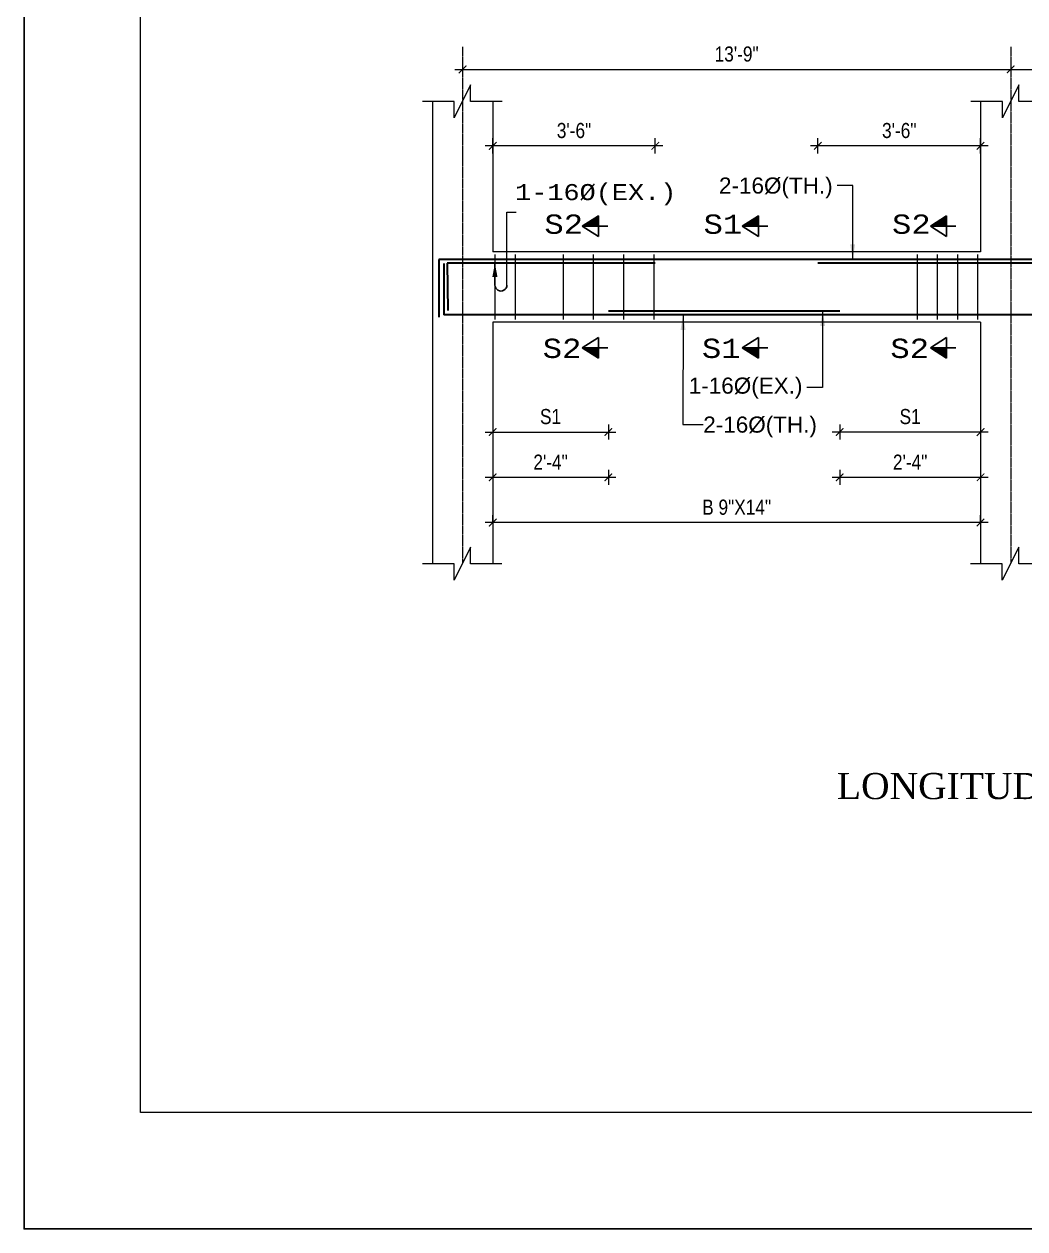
# Model space of a CAD drawing. Header units: inches. Extents: x -2812 to 9774, y -15726 to -746.
# Drawn here: x -2811.6 to -2413.6, y -12539.3 to -12060.2 of the extents above; entities that cross this region are included whole.
import ezdxf

# ---------------------------------------------------------------- set-up
doc = ezdxf.new("R2010")
doc.units = ezdxf.units.IN
doc.header["$LTSCALE"] = 17
doc.header["$MEASUREMENT"] = 0
for name, pattern in [('ACAD_ISO02W100', [15, 12, -3]), ('ACAD_ISO03W100', [30, 12, -18]), ('CENTER2', [1.125, 0.75, -0.125, 0.125, -0.125])]:
    doc.linetypes.add(name, pattern=pattern)
for name, color, linetype, lineweight in [('09 CONTINUITY', 7, 'Continuous', 9), ('15 CENTER', 113, 'CENTER2', 15), ('15 EXT BAR DIMENSION', 130, 'Continuous', 15), ('15 TEXT', 7, 'Continuous', 15), ('20 BEAM ELEVATION', 140, 'ACAD_ISO03W100', 20), ('20 BEAM SECTION ARROW', 7, 'ACAD_ISO02W100', 20), ('20 STIRRUPS', 137, 'Continuous', 20), ('25 BOT BAR', 12, 'Continuous', 25), ('30 EXTRABAR', 6, 'Continuous', 30), ('30 RENFORCEMENT', 12, 'Continuous', 30), ('ELE1', 3, 'Continuous', 9), ('MARK', 1, 'Continuous', 25), ('RINF', 4, 'Continuous', 25)]:
    doc.layers.add(name, color=color, linetype=linetype, lineweight=lineweight)
doc.layers.add('Dim', color=1, linetype='Continuous')
doc.styles.add('ARIAL', font='arial.ttf')
doc.styles.add('CUNEW', font='cour.ttf')
doc.styles.add('ordinary', font='ARIALN.TTF')
doc.styles.add('TEX8', font='cour.ttf', dxfattribs={"width": 0.75})
doc.dimstyles.new('SUREN 1', dxfattribs={"dimtxt": 0.75, "dimasz": 6, "dimexe": 1.5, "dimexo": 1.5, "dimgap": 1, "dimtad": 1, "dimdec": 1, "dimzin": 3, "dimdsep": 46, "dimlunit": 4, "dimtxsty": 'TEX8', "dimblk": 'ARCHTICK', "dimcen": 0.09375, "dimclrd": 1, "dimclre": 1, "dimclrt": 256, "dimadec": 0, "dimazin": 0, "dimtfac": 0.75, "dimtdec": 1, "dimtmove": 1, "dimatfit": 3, "dimfxl": 1, "dimtolj": 1, "dimtzin": 0, "dimlwd": 9, "dimlwe": 9, "dimarcsym": 0})
doc.dimstyles.new('SUREN 4', dxfattribs={"dimtxt": 4, "dimasz": 3, "dimexe": 3, "dimexo": 0, "dimgap": 3, "dimtad": 1, "dimdec": 0, "dimzin": 3, "dimdsep": 46, "dimlunit": 4, "dimtxsty": 'ordinary', "dimblk": 'ARCHTICK', "dimcen": 8, "dimdle": 3, "dimclrd": 1, "dimclre": 5, "dimclrt": 256, "dimadec": 3, "dimazin": 0, "dimtfac": 1, "dimtdec": 0, "dimtmove": 1, "dimatfit": 3, "dimfxl": 3, "dimfxlon": 1, "dimfrac": 1, "dimtolj": 1, "dimtzin": 0, "dimlwd": 5, "dimlwe": 5, "dimarcsym": 0})

# ---------------------------------------------------------------- blocks, each defined once
blk = doc.blocks.new('_ArchTick')
at = {"color": 0, "linetype": 'ByBlock', "const_width": 0.15}
blk.add_lwpolyline([(-0.5, -0.5), (0.5, 0.5)], dxfattribs=at)
blk = doc.blocks.new('*D1392')
at = {"layer": 'Defpoints', "color": 0, "transparency": 16777216}
for p in [(14272.36, -9486.79), (14328.36, -9486.79), (14272.36, -9530.4)]:
    blk.add_point(p, dxfattribs=at)
at = {"layer": 'Dim', "color": 5, "lineweight": 5, "transparency": 16777216}
for p, q in [((14272.36, -9527.4), (14272.36, -9533.4)), ((14328.36, -9527.4), (14328.36, -9533.4))]:
    blk.add_line(p, q, dxfattribs=at)
at = {"layer": 'Dim', "color": 1, "lineweight": 5, "transparency": 16777216}
blk.add_line((14331.36, -9530.4), (14269.36, -9530.4), dxfattribs=at)
at = {"layer": 'Dim', "color": 1, "lineweight": 5, "transparency": 16777216, "xscale": 3, "yscale": 3, "zscale": 3, "rotation": 180}
blk.add_blockref('_ArchTick', (14272.36, -9530.4), dxfattribs=at)
at = {"layer": 'Dim', "color": 1, "lineweight": 5, "transparency": 16777216, "xscale": 3, "yscale": 3, "zscale": 3}
blk.add_blockref('_ArchTick', (14328.36, -9530.4), dxfattribs=at)
at = {"layer": 'Dim', "transparency": 16777216, "insert": (14300.36, -9524.29), "char_height": 6, "attachment_point": 5, "style": 'ordinary'}
blk.add_mtext('\\A1;S1', dxfattribs=at)
blk = doc.blocks.new('*D1393')
at = {"layer": 'Defpoints', "color": 0, "transparency": 16777216}
for p in [(14272.36, -9486.79), (14328.36, -9486.79), (14328.36, -9548.4)]:
    blk.add_point(p, dxfattribs=at)
at = {"layer": 'Dim', "color": 5, "lineweight": 5, "transparency": 16777216}
for p, q in [((14272.36, -9545.4), (14272.36, -9551.4)), ((14328.36, -9545.4), (14328.36, -9551.4))]:
    blk.add_line(p, q, dxfattribs=at)
at = {"layer": 'Dim', "color": 1, "lineweight": 5, "transparency": 16777216}
blk.add_line((14269.36, -9548.4), (14331.36, -9548.4), dxfattribs=at)
at = {"layer": 'Dim', "color": 1, "lineweight": 5, "transparency": 16777216, "xscale": 3, "yscale": 3, "zscale": 3, "rotation": 180}
blk.add_blockref('_ArchTick', (14272.36, -9548.4), dxfattribs=at)
at = {"layer": 'Dim', "color": 1, "lineweight": 5, "transparency": 16777216, "xscale": 3, "yscale": 3, "zscale": 3}
blk.add_blockref('_ArchTick', (14328.36, -9548.4), dxfattribs=at)
at = {"layer": 'Dim', "transparency": 16777216, "insert": (14300.36, -9542.38), "char_height": 6, "attachment_point": 5, "style": 'ordinary'}
blk.add_mtext('\\A1;2\'-4"', dxfattribs=at)
blk = doc.blocks.new('*D1394')
at = {"layer": 'Defpoints', "color": 0, "transparency": 16777216}
for p in [(14134.36, -9486.79), (14180.36, -9486.79), (14180.36, -9530.4)]:
    blk.add_point(p, dxfattribs=at)
at = {"layer": 'Dim', "color": 5, "lineweight": 5, "transparency": 16777216}
for p, q in [((14134.36, -9527.4), (14134.36, -9533.4)), ((14180.36, -9527.4), (14180.36, -9533.4))]:
    blk.add_line(p, q, dxfattribs=at)
at = {"layer": 'Dim', "color": 1, "lineweight": 5, "transparency": 16777216}
blk.add_line((14131.36, -9530.4), (14183.36, -9530.4), dxfattribs=at)
at = {"layer": 'Dim', "color": 1, "lineweight": 5, "transparency": 16777216, "xscale": 3, "yscale": 3, "zscale": 3, "rotation": 180}
blk.add_blockref('_ArchTick', (14134.36, -9530.4), dxfattribs=at)
at = {"layer": 'Dim', "color": 1, "lineweight": 5, "transparency": 16777216, "xscale": 3, "yscale": 3, "zscale": 3}
blk.add_blockref('_ArchTick', (14180.36, -9530.4), dxfattribs=at)
at = {"layer": 'Dim', "transparency": 16777216, "insert": (14157.36, -9524.29), "char_height": 6, "attachment_point": 5, "style": 'ordinary'}
blk.add_mtext('\\A1;S1', dxfattribs=at)
blk = doc.blocks.new('*D1395')
at = {"layer": 'Defpoints', "color": 0, "transparency": 16777216}
for p in [(14134.36, -9486.79), (14180.36, -9486.79), (14180.36, -9548.4)]:
    blk.add_point(p, dxfattribs=at)
at = {"layer": 'Dim', "color": 5, "lineweight": 5, "transparency": 16777216}
for p, q in [((14134.36, -9545.4), (14134.36, -9551.4)), ((14180.36, -9545.4), (14180.36, -9551.4))]:
    blk.add_line(p, q, dxfattribs=at)
at = {"layer": 'Dim', "color": 1, "lineweight": 5, "transparency": 16777216}
blk.add_line((14131.36, -9548.4), (14183.36, -9548.4), dxfattribs=at)
at = {"layer": 'Dim', "color": 1, "lineweight": 5, "transparency": 16777216, "xscale": 3, "yscale": 3, "zscale": 3, "rotation": 180}
blk.add_blockref('_ArchTick', (14134.36, -9548.4), dxfattribs=at)
at = {"layer": 'Dim', "color": 1, "lineweight": 5, "transparency": 16777216, "xscale": 3, "yscale": 3, "zscale": 3}
blk.add_blockref('_ArchTick', (14180.36, -9548.4), dxfattribs=at)
at = {"layer": 'Dim', "transparency": 16777216, "insert": (14157.36, -9542.38), "char_height": 6, "attachment_point": 5, "style": 'ordinary'}
blk.add_mtext('\\A1;2\'-4"', dxfattribs=at)
blk = doc.blocks.new('*D1396')
at = {"layer": 'Defpoints', "color": 0, "transparency": 16777216}
for p in [(14134.36, -9566.4), (14134.36, -9566.4), (14328.36, -9566.4)]:
    blk.add_point(p, dxfattribs=at)
at = {"layer": 'Dim', "color": 5, "lineweight": 5, "transparency": 16777216}
for p, q in [((14134.36, -9566.4), (14134.36, -9563.4)), ((14328.36, -9566.4), (14328.36, -9563.4))]:
    blk.add_line(p, q, dxfattribs=at)
at = {"layer": 'Dim', "color": 1, "lineweight": 5, "transparency": 16777216}
blk.add_line((14331.36, -9566.4), (14131.36, -9566.4), dxfattribs=at)
at = {"layer": 'Dim', "color": 1, "lineweight": 5, "transparency": 16777216, "xscale": 3, "yscale": 3, "zscale": 3, "rotation": 180}
blk.add_blockref('_ArchTick', (14134.36, -9566.4), dxfattribs=at)
at = {"layer": 'Dim', "color": 1, "lineweight": 5, "transparency": 16777216, "xscale": 3, "yscale": 3, "zscale": 3}
blk.add_blockref('_ArchTick', (14328.36, -9566.4), dxfattribs=at)
at = {"layer": 'Dim', "transparency": 16777216, "insert": (14231.36, -9560.33), "char_height": 6, "attachment_point": 5, "style": 'ordinary'}
blk.add_mtext('\\A1;B 9"X14"', dxfattribs=at)
blk = doc.blocks.new('*D1398')
at = {"layer": 'Defpoints', "color": 0, "transparency": 16777216}
for p in [(14340.36, -9377.31, 0), (14520.36, -9377.29), (14520.36, -9386.21)]:
    blk.add_point(p, dxfattribs=at)
at = {"layer": 'Dim', "color": 5, "lineweight": 5, "transparency": 16777216}
for p, q in [((14340.36, -9383.21), (14340.36, -9389.21)), ((14520.36, -9383.21), (14520.36, -9389.21))]:
    blk.add_line(p, q, dxfattribs=at)
at = {"layer": 'Dim', "color": 1, "lineweight": 5, "transparency": 16777216}
blk.add_line((14337.36, -9386.21), (14523.36, -9386.21), dxfattribs=at)
at = {"layer": 'Dim', "color": 1, "lineweight": 5, "transparency": 16777216, "xscale": 3, "yscale": 3, "zscale": 3, "rotation": 180}
blk.add_blockref('_ArchTick', (14340.36, -9386.21), dxfattribs=at)
at = {"layer": 'Dim', "color": 1, "lineweight": 5, "transparency": 16777216, "xscale": 3, "yscale": 3, "zscale": 3}
blk.add_blockref('_ArchTick', (14520.36, -9386.21), dxfattribs=at)
at = {"layer": 'Dim', "transparency": 16777216, "insert": (14430.36, -9380.15), "char_height": 6, "attachment_point": 5, "style": 'ordinary'}
blk.add_mtext('\\A1;10\'-8"', dxfattribs=at)
blk = doc.blocks.new('*D1403')
at = {"layer": 'Defpoints', "color": 0, "transparency": 16777216}
for p in [(14122.36, -9377.31), (14340.36, -9377.31), (14340.36, -9386.21)]:
    blk.add_point(p, dxfattribs=at)
at = {"layer": 'Dim', "color": 5, "lineweight": 5, "transparency": 16777216}
for p, q in [((14122.36, -9383.21), (14122.36, -9389.21)), ((14340.36, -9383.21), (14340.36, -9389.21))]:
    blk.add_line(p, q, dxfattribs=at)
at = {"layer": 'Dim', "color": 1, "lineweight": 5, "transparency": 16777216}
blk.add_line((14119.36, -9386.21), (14343.36, -9386.21), dxfattribs=at)
at = {"layer": 'Dim', "color": 1, "lineweight": 5, "transparency": 16777216, "xscale": 3, "yscale": 3, "zscale": 3, "rotation": 180}
blk.add_blockref('_ArchTick', (14122.36, -9386.21), dxfattribs=at)
at = {"layer": 'Dim', "color": 1, "lineweight": 5, "transparency": 16777216, "xscale": 3, "yscale": 3, "zscale": 3}
blk.add_blockref('_ArchTick', (14340.36, -9386.21), dxfattribs=at)
at = {"layer": 'Dim', "transparency": 16777216, "insert": (14231.36, -9380.15), "char_height": 6, "attachment_point": 5, "style": 'ordinary'}
blk.add_mtext('\\A1;13\'-9"', dxfattribs=at)
blk = doc.blocks.new('*D1404')
at = {"layer": 'Defpoints', "color": 0, "transparency": 16777216}
for p in [(14263.69, -9416.62), (14328.36, -9458.79), (14263.69, -9463.29, 0)]:
    blk.add_point(p, dxfattribs=at)
at = {"layer": 'Dim', "color": 1, "lineweight": 5, "transparency": 16777216}
blk.add_line((14331.36, -9416.62), (14260.69, -9416.62), dxfattribs=at)
at = {"layer": 'Dim', "color": 5, "lineweight": 5, "transparency": 16777216}
for p, q in [((14263.69, -9419.62), (14263.69, -9413.62)), ((14328.36, -9419.62), (14328.36, -9413.62))]:
    blk.add_line(p, q, dxfattribs=at)
at = {"layer": 'Dim', "color": 1, "lineweight": 5, "transparency": 16777216, "xscale": 3, "yscale": 3, "zscale": 3, "rotation": 180}
blk.add_blockref('_ArchTick', (14263.69, -9416.62), dxfattribs=at)
at = {"layer": 'Dim', "color": 1, "lineweight": 5, "transparency": 16777216, "xscale": 3, "yscale": 3, "zscale": 3}
blk.add_blockref('_ArchTick', (14328.36, -9416.62), dxfattribs=at)
at = {"layer": 'Dim', "transparency": 16777216, "insert": (14296.02, -9410.56), "char_height": 6, "attachment_point": 5, "style": 'ordinary'}
blk.add_mtext('\\A1;3\'-6"', dxfattribs=at)
blk = doc.blocks.new('*D1405')
at = {"layer": 'Defpoints', "color": 0, "transparency": 16777216}
for p in [(14134.36, -9416.62), (14199.02, -9458.79), (14134.36, -9463.29, 0)]:
    blk.add_point(p, dxfattribs=at)
at = {"layer": 'Dim', "color": 1, "lineweight": 5, "transparency": 16777216}
blk.add_line((14202.02, -9416.62), (14131.36, -9416.62), dxfattribs=at)
at = {"layer": 'Dim', "color": 5, "lineweight": 5, "transparency": 16777216}
for p, q in [((14134.36, -9419.62), (14134.36, -9413.62)), ((14199.02, -9419.62), (14199.02, -9413.62))]:
    blk.add_line(p, q, dxfattribs=at)
at = {"layer": 'Dim', "color": 1, "lineweight": 5, "transparency": 16777216, "xscale": 3, "yscale": 3, "zscale": 3, "rotation": 180}
blk.add_blockref('_ArchTick', (14134.36, -9416.62), dxfattribs=at)
at = {"layer": 'Dim', "color": 1, "lineweight": 5, "transparency": 16777216, "xscale": 3, "yscale": 3, "zscale": 3}
blk.add_blockref('_ArchTick', (14199.02, -9416.62), dxfattribs=at)
at = {"layer": 'Dim', "transparency": 16777216, "insert": (14166.69, -9410.56), "char_height": 6, "attachment_point": 5, "style": 'ordinary'}
blk.add_mtext('\\A1;3\'-6"', dxfattribs=at)
blk = doc.blocks.new('A$C760A2D39')
at = {"layer": 'MARK', "color": 2}
blk.add_line((0.65, 1.5), (0.65, 6.92), dxfattribs=at)
blk.add_ellipse((2.15, 1.5), major_axis=(-1.06, 1.06), ratio=1, start_param=0.785398, end_param=3.926991, dxfattribs=at)
blk.add_solid([(1.3, 3.47), (0.65, 6.93), (0, 3.47)], dxfattribs=at)
blk = doc.blocks.new('A$C685A745A')
at = {"layer": '20 BEAM ELEVATION', "linetype": 'Continuous', "lineweight": 20, "ltscale": 10}
blk.add_lwpolyline([(3.65, 1.47), (3.65, 19.57), (5.96, 19.57)], dxfattribs=at)
at = {"layer": '20 BEAM SECTION ARROW', "color": 6, "linetype": 'Continuous'}
blk.add_blockref('A$C760A2D39', (0, -0.01), dxfattribs=at)
blk = doc.blocks.new('BS1')
at = {"layer": 'RINF'}
h = blk.add_hatch(dxfattribs=at)
h.set_pattern_fill('ANSI31', color=1, scale=0.029257, style=0)
h.set_pattern_definition([(135.000000013, (-54481.4203506, -24837.2158934), (0.00271529004177, 0.00271529004057), [])])
h.paths.add_polyline_path([(14176.38, -9444.49), (14169.98, -9448.58), (14176.38, -9448.58)])
h = blk.add_hatch(dxfattribs=at)
h.set_pattern_fill('ANSI31', color=1, scale=0.029257, style=0)
h.set_pattern_definition([(135.000000013, (-54545.0542885, -24837.2158934), (0.00271529004177, 0.00271529004057), [])])
h.paths.add_polyline_path([(14240.02, -9444.49), (14233.61, -9448.58), (14240.02, -9448.58)])
h = blk.add_hatch(dxfattribs=at)
h.set_pattern_fill('ANSI31', color=1, scale=0.029257, style=0)
h.set_pattern_definition([(135.000000013, (-54619.8945498, -24837.2158934), (0.00271529004177, 0.00271529004057), [])])
h.paths.add_polyline_path([(14314.86, -9444.49), (14308.45, -9448.58), (14314.86, -9448.58)])
h = blk.add_hatch(dxfattribs=at)
h.set_pattern_fill('ANSI31', color=1, scale=1.6, style=0)
h.set_pattern_definition([(135.000000013, (-3779555.03075, -826630.0364), (0.148492424155, 0.148492424089), [])])
h.paths.add_polyline_path([(14176.38, -9500.98), (14169.98, -9496.89), (14176.38, -9496.89)])
h = blk.add_hatch(dxfattribs=at)
h.set_pattern_fill('ANSI31', color=1, scale=1.6, style=0)
h.set_pattern_definition([(135.000000013, (-3779618.66468, -826630.0364), (0.148492424155, 0.148492424089), [])])
h.paths.add_polyline_path([(14240.02, -9500.98), (14233.61, -9496.89), (14240.02, -9496.89)])
h = blk.add_hatch(dxfattribs=at)
h.set_pattern_fill('ANSI31', color=1, scale=1.6, style=0)
h.set_pattern_definition([(135.000000013, (-3779693.50495, -826630.0364), (0.148492424155, 0.148492424089), [])])
h.paths.add_polyline_path([(14314.86, -9500.98), (14308.45, -9496.89), (14314.86, -9496.89)])
at = {"layer": '09 CONTINUITY', "color": 2, "lineweight": 5, "ltscale": 25, "elevation": 0}
for points in [[(14138.08, -9398.96), (14125.57, -9398.96), (14125.57, -9392.33), (14119.04, -9405.5), (14119.04, -9398.96), (14106.45, -9398.96)], [(14356.08, -9398.96), (14343.57, -9398.96), (14343.57, -9392.33), (14337.04, -9405.5), (14337.04, -9398.96), (14324.45, -9398.96)], [(14138.03, -9582.79), (14125.52, -9582.79), (14125.52, -9576.16), (14118.99, -9589.33), (14118.99, -9582.79), (14106.41, -9582.79)], [(14356.03, -9582.79), (14343.52, -9582.79), (14343.52, -9576.16), (14336.99, -9589.33), (14336.99, -9582.79), (14324.41, -9582.79)]]:
    blk.add_lwpolyline(points, dxfattribs=at)
at = {"layer": '15 CENTER', "ltscale": 0.05}
for p, q in [((14122.36, -9377.31, 0), (14122.36, -9582.55, 0)), ((14340.36, -9377.31, 0), (14340.36, -9582.55, 0))]:
    blk.add_line(p, q, dxfattribs=at)
at = {"layer": '20 BEAM ELEVATION', "linetype": 'ByBlock', "ltscale": 20}
for p, q in [((14110.36, -9398.96, 0), (14110.36, -9486.79, 0)), ((14134.36, -9398.96, 0), (14134.36, -9458.79, 0)), ((14328.36, -9398.96, 0), (14328.36, -9458.79, 0)), ((14328.36, -9458.79, 0), (14134.36, -9458.79, 0)), ((14110.36, -9486.79, 0), (14110.36, -9582.79, 0)), ((14134.36, -9486.79, 0), (14134.36, -9582.79, 0)), ((14328.36, -9486.79, 0), (14134.36, -9486.79, 0)), ((14328.36, -9486.79, 0), (14328.36, -9582.79, 0))]:
    blk.add_line(p, q, dxfattribs=at)
at = {"layer": '20 STIRRUPS'}
for p, q in [((14135.24, -9459.85, 0), (14135.24, -9485.62, 0)), ((14143.24, -9459.85, 0), (14143.24, -9485.62, 0)), ((14162.37, -9459.85, 0), (14162.37, -9485.62, 0)), ((14174.37, -9459.85, 0), (14174.37, -9485.62, 0)), ((14186.37, -9459.85, 0), (14186.37, -9485.62, 0)), ((14198.37, -9459.85, 0), (14198.37, -9485.62, 0)), ((14303.17, -9459.85, 0), (14303.17, -9485.62, 0)), ((14311.17, -9459.85, 0), (14311.17, -9485.62, 0)), ((14319.17, -9459.85, 0), (14319.17, -9485.62, 0)), ((14327.17, -9459.85, 0), (14327.17, -9485.62, 0))]:
    blk.add_line(p, q, dxfattribs=at)
at = {"layer": '30 EXTRABAR', "lineweight": 30, "ltscale": 0.75}
for p, q in [((14116.3, -9463.3, 0), (14116.48, -9482.11, 0)), ((14398.37, -9463.29, 0), (14328.36, -9463.29, 0)), ((14272.36, -9482.32, 0), (14180.36, -9482.33, 0))]:
    blk.add_line(p, q, dxfattribs=at)
at = {"layer": '30 EXTRABAR', "lineweight": 30, "ltscale": 0.75, "elevation": 0, "flags": 128}
for points in [[(14199.02, -9463.29), (14116.3, -9463.3)], [(14328.36, -9463.29), (14263.69, -9463.29)]]:
    blk.add_lwpolyline(points, dxfattribs=at)
at = {"layer": '30 RENFORCEMENT', "lineweight": 30, "ltscale": 0.75}
for p, q in [((14328.36, -9461.82, 0), (14112.88, -9461.82, 0)), ((14112.88, -9461.82, 0), (14112.88, -9484.71, 0)), ((14114.88, -9463.35, 0), (14114.88, -9483.79, 0)), ((14746.67, -9461.8), (14328.36, -9461.82, 0)), ((14328.36, -9483.79, 0), (14114.88, -9483.79, 0)), ((14744.67, -9483.77), (14328.36, -9483.79, 0))]:
    blk.add_line(p, q, dxfattribs=at)
at = {"layer": 'RINF', "color": 1}
for p, q in [((14169.98, -9448.58, 0), (14176.38, -9444.49, 0)), ((14176.38, -9452.67, 0), (14176.38, -9444.49, 0)), ((14233.61, -9448.58, 0), (14240.02, -9444.49, 0)), ((14240.02, -9452.67, 0), (14240.02, -9444.49, 0)), ((14308.45, -9448.58, 0), (14314.86, -9444.49, 0)), ((14314.86, -9452.67, 0), (14314.86, -9444.49, 0)), ((14180.12, -9448.58, 0), (14169.98, -9448.58, 0)), ((14169.98, -9448.58, 0), (14176.38, -9452.67, 0)), ((14243.75, -9448.58, 0), (14233.61, -9448.58, 0)), ((14233.61, -9448.58, 0), (14240.02, -9452.67, 0)), ((14318.59, -9448.58, 0), (14308.45, -9448.58, 0)), ((14308.45, -9448.58, 0), (14314.86, -9452.67, 0)), ((14169.98, -9496.89, 0), (14176.38, -9492.8, 0)), ((14176.38, -9492.8, 0), (14176.38, -9500.98, 0)), ((14233.61, -9496.89, 0), (14240.02, -9492.8, 0)), ((14240.02, -9492.8, 0), (14240.02, -9500.98, 0)), ((14308.45, -9496.89, 0), (14314.86, -9492.8, 0)), ((14314.86, -9492.8, 0), (14314.86, -9500.98, 0)), ((14180.12, -9496.89, 0), (14169.98, -9496.89, 0)), ((14169.98, -9496.89, 0), (14176.38, -9500.98, 0)), ((14243.75, -9496.89, 0), (14233.61, -9496.89, 0)), ((14233.61, -9496.89, 0), (14240.02, -9500.98, 0)), ((14318.59, -9496.89, 0), (14308.45, -9496.89, 0)), ((14308.45, -9496.89, 0), (14314.86, -9500.98, 0))]:
    blk.add_line(p, q, dxfattribs=at)
at = {"layer": '15 EXT BAR DIMENSION', "xscale": 1.599999999998545, "yscale": 1.599999999998545, "zscale": 1.600000000000193}
blk.add_blockref('A$C685A745A', (14134.2, -9474.35, 0), dxfattribs=at)
at = {"layer": '15 EXT BAR DIMENSION', "style": 'CUNEW'}
blk.add_text('1-16%%C(EX.)', height=6.4, dxfattribs=at).set_placement((14143.26, -9438.21, 0))
at = {"layer": '15 TEXT', "style": 'ARIAL'}
for s, p in [('2-16%%C(TH.)', (14224.35, -9435.61, 0)), ('1-16%%C(EX.)', (14212.33, -9515.15, 0)), ('2-16%%C(TH.)', (14218.09, -9530.65, 0))]:
    blk.add_text(s, height=6.4, dxfattribs=at).set_placement(p)
at = {"layer": '15 TEXT', "insert": (14419.81, -9665.95, 0), "char_height": 10.4, "width": 641.259, "attachment_point": 2, "style": 'ARIAL'}
blk.add_mtext('{\\fTimes New Roman|b0|i0|c0|p18;LONGITUDINAL BEAM SECTION ALONG }', dxfattribs=at)
at = {"layer": '20 BEAM SECTION ARROW', "color": 2, "style": 'CUNEW'}
for s, p in [('S2', (14154.9, -9451.6, 0)), ('S1', (14218.19, -9451.6, 0)), ('S2', (14293.14, -9451.6, 0)), ('S2', (14154.25, -9500.97, 0)), ('S1', (14217.54, -9500.97, 0)), ('S2', (14292.49, -9500.97, 0))]:
    blk.add_text(s, height=7.68, rotation=0, dxfattribs=at).set_placement(p)
at = {"layer": 'Dim'}
for base, p1, p2, text, picture, middle in [((14340.36, -9386.21, 0), (14122.36, -9377.31, 0), (14340.36, -9377.31, 0), '13\'-9"', '*D1403', (14231.36, -9380.15, 0)), ((14520.36, -9386.21), (14340.36, -9377.31, 0), (14520.36, -9377.29), '10\'-8"', '*D1398', (14430.36, -9380.15)), ((14134.36, -9416.62, 0), (14199.02, -9458.79, 0), (14134.36, -9463.29, 0), '3\'-6"', '*D1405', (14166.69, -9410.56, 0)), ((14263.69, -9416.62, 0), (14328.36, -9458.79, 0), (14263.69, -9463.29, 0), '3\'-6"', '*D1404', (14296.02, -9410.56, 0)), ((14180.36, -9530.4, 0), (14134.36, -9486.79, 0), (14180.36, -9486.79, 0), 'S1', '*D1394', (14157.36, -9524.29, 0)), ((14180.36, -9548.4, 0), (14134.36, -9486.79, 0), (14180.36, -9486.79, 0), '2\'-4"', '*D1395', (14157.36, -9542.38, 0)), ((14272.36, -9530.4, 0), (14328.36, -9486.79, 0), (14272.36, -9486.79, 0), 'S1', '*D1392', (14300.36, -9524.29, 0)), ((14328.36, -9548.4, 0), (14272.36, -9486.79, 0), (14328.36, -9486.79, 0), '2\'-4"', '*D1393', (14300.36, -9542.38, 0)), ((14134.36, -9566.4, 0), (14328.36, -9566.4, 0), (14134.36, -9566.4, 0), 'B 9"X14"', '*D1396', (14231.36, -9560.33, 0))]:
    dim = blk.add_linear_dim(base=base, p1=p1, p2=p2, angle=180, text=text, dimstyle='SUREN 4', override={"dimtxt": 6}, dxfattribs=at)
    dim.commit()
    dim.dimension.update_dxf_attribs({"geometry": picture, "text_midpoint": middle})
at = {"layer": '15 TEXT'}
for points in [[(14277.51, -9461.79, 0), (14277.51, -9432.45, 0), (14271.33, -9432.45, 0)], [(14210.06, -9483.79, 0), (14210.02, -9527.4, 0), (14217.99, -9527.4, 0)], [(14265.56, -9482.29, 0), (14265.52, -9512.71, 0), (14259.34, -9512.71, 0)]]:
    blk.add_leader(points, dimstyle='SUREN 1', dxfattribs=at)

msp = doc.modelspace()

# ---------------------------------------------------------------- linework, layer by layer
at = {"layer": 'Defpoints'}
msp.add_lwpolyline([(366.02, -10291.28), (-2811.58, -10291.28), (-2811.58, -12539.25), (366.02, -12539.25)], close=True, dxfattribs=at)
at = {"layer": 'ELE1'}
msp.add_lwpolyline([(-2765.26, -10337.6), (319.71, -10337.6), (319.71, -12492.93), (-2765.26, -12492.93)], close=True, dxfattribs=at)

# ---------------------------------------------------------------- block references
at = {"layer": '25 BOT BAR'}
msp.add_blockref('BS1', (-16759.59, -2692.02, 0), dxfattribs=at)

doc.saveas('drawing.dxf')
